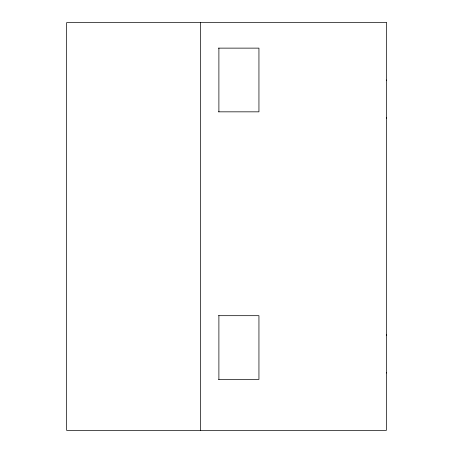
<?xml version="1.0" encoding="UTF-8"?>
<svg xmlns="http://www.w3.org/2000/svg" width="453" height="453" viewBox="0 0 453 453"><rect width="100%" height="100%" fill="white"/><g stroke="black" fill="none" stroke-linecap="round" stroke-linejoin="round"><path stroke-width="0.68" d="M386.392 373.017L386.392 372.366M386.392 335.447L386.392 334.795M386.392 118.205L386.392 117.553M386.392 80.634L386.392 79.983M218.499 48.131L258.94 48.131L258.94 111.834L218.499 111.834M218.499 315.684L258.94 315.684L258.94 379.388L218.499 379.388M218.89 48.131L218.89 111.834M218.89 315.684L218.89 379.388M200.385 22.65L200.385 430.35M386.392 22.65L66.608 22.65L66.608 430.35L386.392 430.35L386.392 22.65"/></g></svg>
